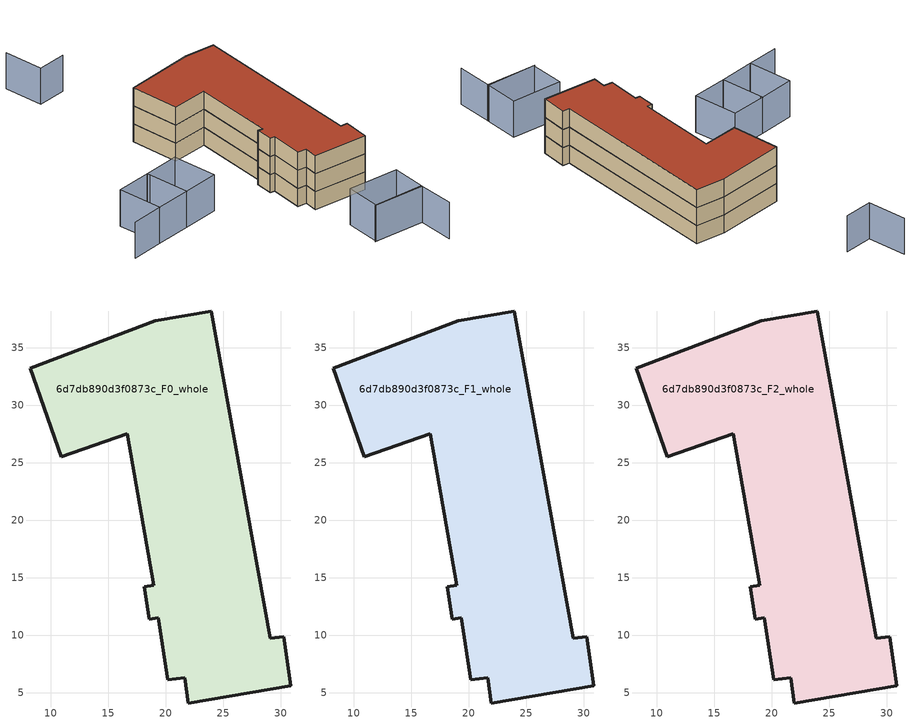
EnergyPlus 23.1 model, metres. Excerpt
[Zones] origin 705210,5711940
6d7db890d3f0873c_F0_whole
 floor ground (EU_floor_Construction): 30.85,5.61 30.25,9.9 29.1,9.74 23.98,38.21 19.07,37.38 8.24,33.24 10.93,25.54 16.64,27.56 18.97,14.38 18.11,14.22 18.58,11.42 19.35,11.53 20.17,6.13 21.66,6.31 21.94,4.13 z0
 wall outside (EU_wall_Construction): 19.07,37.38 23.98,38.21 29.1,9.74 30.25,9.9 30.85,5.61 21.94,4.13 21.66,6.31 20.17,6.13 19.35,11.53 18.58,11.42 18.11,14.22 18.97,14.38 16.64,27.56 10.93,25.54 8.24,33.24 19.07,37.38 z0:3
6d7db890d3f0873c_F1_whole
 floor to 6d7db890d3f0873c_F0_whole (EU_floor_Construction): 30.85,5.61 30.25,9.9 29.1,9.74 23.98,38.21 19.07,37.38 8.24,33.24 10.93,25.54 16.64,27.56 18.97,14.38 18.11,14.22 18.58,11.42 19.35,11.53 20.17,6.13 21.66,6.31 21.94,4.13 z3
 wall outside (EU_wall_Construction): 19.07,37.38 23.98,38.21 29.1,9.74 30.25,9.9 30.85,5.61 21.94,4.13 21.66,6.31 20.17,6.13 19.35,11.53 18.58,11.42 18.11,14.22 18.97,14.38 16.64,27.56 10.93,25.54 8.24,33.24 19.07,37.38 z3:6
6d7db890d3f0873c_F2_whole
 floor to 6d7db890d3f0873c_F1_whole (EU_floor_Construction): 30.85,5.61 30.25,9.9 29.1,9.74 23.98,38.21 19.07,37.38 8.24,33.24 10.93,25.54 16.64,27.56 18.97,14.38 18.11,14.22 18.58,11.42 19.35,11.53 20.17,6.13 21.66,6.31 21.94,4.13 z6
 wall outside (EU_wall_Construction): 19.07,37.38 23.98,38.21 29.1,9.74 30.25,9.9 30.85,5.61 21.94,4.13 21.66,6.31 20.17,6.13 19.35,11.53 18.58,11.42 18.11,14.22 18.97,14.38 16.64,27.56 10.93,25.54 8.24,33.24 19.07,37.38 z6:9
 roof outside (EU_roof_Construction): 23.98,38.21 29.1,9.74 30.25,9.9 30.85,5.61 21.94,4.13 21.66,6.31 20.17,6.13 19.35,11.53 18.58,11.42 18.11,14.22 18.97,14.38 16.64,27.56 10.93,25.54 8.24,33.24 19.07,37.38 z9
shading: 25.17,-7.72 33.61,-6.05 / 33.61,-6.05 34.8,-12.05 / 6.21,50.42 1.74,48.76 / 1.74,48.76 -0.55,54.94 / 25.3,-7.72 24.27,-1.91 / 24.27,-1.91 32.61,-0.43 / 32.61,-0.43 33.64,-6.23 / 33.64,-6.23 25.3,-7.72 / -4.67,13.57 -2.03,6.61 / -2.03,6.61 -7.09,4.69 / 3.53,8.72 -2.03,6.61 / -2.03,6.61 -4.67,13.57 / -4.67,13.57 0.89,15.68 / 0.89,15.68 3.53,8.72 / 3.52,8.71 0.89,15.66 / 0.89,15.66 6.5,17.78 / 6.5,17.78 9.13,10.83 / 9.13,10.83 3.52,8.71 z0:6
[Building]
EU S2 Campaign: North Axis=0; Terrain=City; Solar Distribution=FullExterior
[Site:Location]
London: Latitude=51.5; Longitude=-0.5; Time Zone=0; Elevation=25
[SizingPeriod:WeatherFileDays]
AnnualSizingPeriod: Begin Month=1; Begin Day of Month=1; End Month=12; End Day of Month=31; Day of Week for Start Day=Monday; Use Weather File Daylight Saving Period=No; Use Weather File Rain and Snow Indicators=No
[MATERIAL]
EU_InternalMass_Material: Roughness=MediumRough; Thickness=0.1; Conductivity=1; Density=1800; Specific Heat=900; Thermal Absorptance=0.9; Solar Absorptance=0.7; Visible Absorptance=0.7
[MATERIAL:NOMASS] Roughness=MediumRough; Thermal Absorptance=0.9; Solar Absorptance=0.7; Visible Absorptance=0.7
Name | Thermal Resistance
EU_wall_NoMass | 0.635353
EU_roof_NoMass | 0.675062
EU_floor_NoMass | 1.96382
[CONSTRUCTION]
EU_wall_Construction: EU_wall_NoMass
EU_roof_Construction: EU_roof_NoMass
EU_floor_Construction: EU_floor_NoMass
EU_InternalMass_Construction: EU_InternalMass_Material
[ZONE] Type=1; Multiplier=1; Ceiling Height=autocalculate; Volume=1089.62; Floor Area=autocalculate; Part of Total Floor Area=Yes
6d7db890d3f0873c_F0_whole; 6d7db890d3f0873c_F1_whole; 6d7db890d3f0873c_F2_whole
[INTERNALMASS] Construction=EU_InternalMass_Construction; Surface Area=363.211
Name | Zone or ZoneList
6d7db890d3f0873c_F0_whole_EU_InternalMass | 6d7db890d3f0873c_F0_whole
6d7db890d3f0873c_F1_whole_EU_InternalMass | 6d7db890d3f0873c_F1_whole
6d7db890d3f0873c_F2_whole_EU_InternalMass | 6d7db890d3f0873c_F2_whole
[OTHEREQUIPMENT] Fuel Type=Electricity; Design Level Calculation Method=Watts/Area; Power per Zone Floor Area=1; Fraction Latent=0; Fraction Radiant=0; Fraction Lost=0; Carbon Dioxide Generation Rate=0; EndUse Subcategory=EU_Step8_InternalGains
Name | Zone or ZoneList or Space or SpaceList | Schedule
EU_Step8_InternalGain_6d7db890d3f0873c_F0_whole_f000 | 6d7db890d3f0873c_F0_whole | EU_Step8_GainSchedule_6d7db890d3f0873c_F0_whole_f000
EU_Step8_InternalGain_6d7db890d3f0873c_F1_whole_f000 | 6d7db890d3f0873c_F1_whole | EU_Step8_GainSchedule_6d7db890d3f0873c_F1_whole_f000
EU_Step8_InternalGain_6d7db890d3f0873c_F2_whole_f000 | 6d7db890d3f0873c_F2_whole | EU_Step8_GainSchedule_6d7db890d3f0873c_F2_whole_f000
[ZONEVENTILATION:DESIGNFLOWRATE] Schedule=EU_AlwaysOn; Design Flow Rate Calculation Method=AirChanges/Hour; Air Changes per Hour=0.555504; Ventilation Type=Natural; Fan Pressure Rise=0; Fan Total Efficiency=1; Constant Term Coefficient=1; Temperature Term Coefficient=0; Velocity Term Coefficient=0; Velocity Squared Term Coefficient=0; Minimum Indoor Temperature=-100; Maximum Indoor Temperature=100; Delta Temperature=-100; Minimum Outdoor Temperature=-100; Maximum Outdoor Temperature=100; Maximum Wind Speed=40
Name | Zone or ZoneList or Space or SpaceList
EU_ConstantAir_6d7db890d3f0873c_F0_whole | 6d7db890d3f0873c_F0_whole
EU_ConstantAir_6d7db890d3f0873c_F1_whole | 6d7db890d3f0873c_F1_whole
EU_ConstantAir_6d7db890d3f0873c_F2_whole | 6d7db890d3f0873c_F2_whole
[HVACTEMPLATE:THERMOSTAT] Constant Heating Setpoint=20; Constant Cooling Setpoint=50
EU_HeatOnly_6d7db890d3f0873c_F0_whole; EU_HeatOnly_6d7db890d3f0873c_F1_whole; EU_HeatOnly_6d7db890d3f0873c_F2_whole
[HVACTEMPLATE:ZONE:IDEALLOADSAIRSYSTEM] System Availability Schedule=EU_AlwaysOn; Maximum Heating Supply Air Temperature=50; Minimum Cooling Supply Air Temperature=13; Maximum Heating Supply Air Humidity Ratio=0.0156; Minimum Cooling Supply Air Humidity Ratio=0.0077; Heating Limit=NoLimit; Cooling Limit=NoLimit; Heating Availability Schedule=EU_AlwaysOn; Cooling Availability Schedule=EU_CoolingOff; Dehumidification Control Type=ConstantSensibleHeatRatio; Cooling Sensible Heat Ratio=0.7; Dehumidification Setpoint=60; Humidification Control Type=None; Humidification Setpoint=30; Outdoor Air Method=None; Outdoor Air Flow Rate per Person=0.00944; Outdoor Air Flow Rate per Zone Floor Area=0; Outdoor Air Flow Rate per Zone=0; Demand Controlled Ventilation Type=None; Outdoor Air Economizer Type=NoEconomizer; Heat Recovery Type=None; Sensible Heat Recovery Effectiveness=0.7; Latent Heat Recovery Effectiveness=0.65
Name | Template Thermostat
6d7db890d3f0873c_F0_whole | EU_HeatOnly_6d7db890d3f0873c_F0_whole
6d7db890d3f0873c_F1_whole | EU_HeatOnly_6d7db890d3f0873c_F1_whole
6d7db890d3f0873c_F2_whole | EU_HeatOnly_6d7db890d3f0873c_F2_whole
[SIZING:ZONE] Zone Cooling Design Supply Air Temperature Input Method=SupplyAirTemperature; Zone Cooling Design Supply Air Temperature=13; Zone Heating Design Supply Air Temperature Input Method=SupplyAirTemperature; Zone Heating Design Supply Air Temperature=50; Zone Cooling Design Supply Air Humidity Ratio=0.008; Zone Heating Design Supply Air Humidity Ratio=0.008; Cooling Design Air Flow Method=DesignDay; Cooling Design Air Flow Rate=0; Cooling Minimum Air Flow per Zone Floor Area=0.000762; Cooling Minimum Air Flow=0; Cooling Minimum Air Flow Fraction=0.2; Heating Design Air Flow Method=DesignDay; Heating Design Air Flow Rate=0; Heating Maximum Air Flow per Zone Floor Area=0.002032; Heating Maximum Air Flow=0.141576; Heating Maximum Air Flow Fraction=0.3; Account for Dedicated Outdoor Air System=No; Dedicated Outdoor Air System Control Strategy=NeutralSupplyAir; Dedicated Outdoor Air Low Setpoint Temperature for Design=autosize; Dedicated Outdoor Air High Setpoint Temperature for Design=autosize; Zone Load Sizing Method=Sensible Load Only No Latent Load; Zone Latent Cooling Design Supply Air Humidity Ratio Input Method=HumidityRatioDifference; Zone Cooling Design Supply Air Humidity Ratio Difference=0.005; Zone Latent Heating Design Supply Air Humidity Ratio Input Method=HumidityRatioDifference; Zone Humidification Design Supply Air Humidity Ratio Difference=0.005
6d7db890d3f0873c_F0_whole; 6d7db890d3f0873c_F1_whole; 6d7db890d3f0873c_F2_whole
[SCHEDULE:CONSTANT]
Name | Hourly Value
EU_AlwaysOn | 1
EU_CoolingOff | 0
[SCHEDULE:FILE] Column Number=1; Rows to Skip at Top=0; Number of Hours of Data=8760; Column Separator=Comma; Interpolate to Timestep=No; Minutes per Item=60; Adjust Schedule for Daylight Savings=Yes
Name | File
EU_Step8_GainSchedule_6d7db890d3f0873c_F0_whole_f000 | ../../schedules/6d7db890d3f0873c/6d7db890d3f0873c_F0_whole_f000_gain.csv
EU_Step8_GainSchedule_6d7db890d3f0873c_F1_whole_f000 | ../../schedules/6d7db890d3f0873c/6d7db890d3f0873c_F1_whole_f000_gain.csv
EU_Step8_GainSchedule_6d7db890d3f0873c_F2_whole_f000 | ../../schedules/6d7db890d3f0873c/6d7db890d3f0873c_F2_whole_f000_gain.csv
